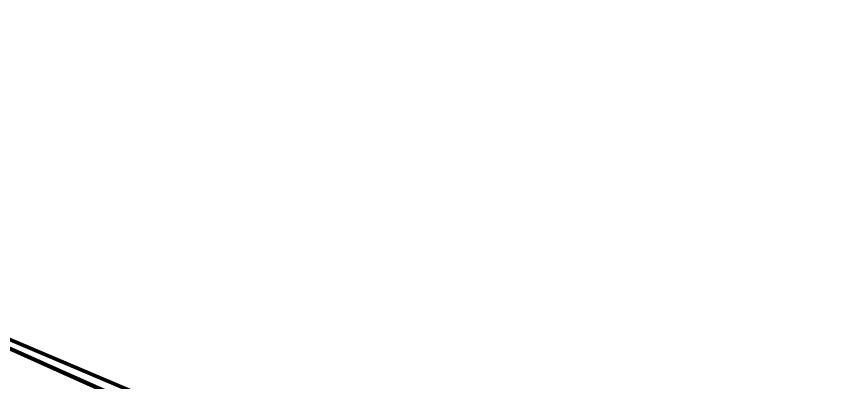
# Model space of a CAD drawing. Header units: metres. Extents: x 251686 to 255059, y 1627526 to 1631912.
# Drawn here: x 254382 to 255059, y 1628519 to 1628819 of the extents above; entities that cross this region are included whole.
import ezdxf

# ---------------------------------------------------------------- set-up
doc = ezdxf.new("R2010")
doc.units = ezdxf.units.M
doc.header["$MEASUREMENT"] = 0
doc.layers.add('Limites des CA Rufisque', color=5, linetype='Continuous', lineweight=53)
doc.layers.add('limites_communes_2025', color=7, linetype='Continuous', lineweight=0)
doc.layers.add('limites_sections', color=7, linetype='Continuous')

msp = doc.modelspace()

# ---------------------------------------------------------------- linework, layer by layer
at = {"layer": 'Limites des CA Rufisque', "color": 1, "linetype": 'Continuous', "lineweight": 70, "extrusion": (4.73613e-08, -2.66677e-08, 1), "elevation": -0.031309, "flags": 128}
msp.add_lwpolyline([(254254.3961, 1628625.9535), (254251.157067, 1628819.123021), (254244.95067, 1628605.357237), (254530.959501, 1628477.754889), (254381.885013, 1628242.498279), (254651.876115, 1628047.603031), (254702.8976, 1628149.646), (254714.8038, 1628163.1398), (254729.8851, 1628173.8554), (254741.937757, 1628179.527217), (254745.582431, 1628185.089638), (254773.63346, 1628185.313333), (254773.9383, 1628185.3648), (255059.3394, 1628190.3528), (254884.8597, 1628290.4389), (254820.169, 1628325.7609), (254650.3061, 1628426.1705), (254597.1248, 1628455.9362), (254528.9207, 1628489.0054), (254260.5899, 1628602.7607), (254249.1013, 1628608.8357), (254254.3961, 1628625.9535)], close=True, dxfattribs=at)
at = {"layer": 'limites_communes_2025', "color": 3, "lineweight": 80, "flags": 128}
for points in [[(254260.5899, 1628602.7607), (254528.9207, 1628489.0054), (254597.1248, 1628455.9362), (254650.3061, 1628426.1705), (254820.169, 1628325.7609), (254884.8597, 1628290.4389), (255059.3394, 1628190.3528), (254773.9383, 1628185.3648), (254743.3789, 1628180.2054), (254729.8851, 1628173.8554), (254714.8038, 1628163.1398), (254702.8976, 1628149.646), (254642.1756, 1628028.202), (254627.0943, 1628011.9301), (254587.0098, 1627982.9582), (254538.1941, 1627952.0019), (254300.4655, 1627793.2515)], [(254528.9207, 1628489.0054), (254260.5899, 1628602.7607)]]:
    msp.add_lwpolyline(points, dxfattribs=at)
at = {"layer": 'limites_sections', "color": 112, "linetype": 'Continuous', "lineweight": 40, "extrusion": (8.39025e-08, 1.87893e-07, 1), "elevation": 0.327317, "flags": 128}
msp.add_lwpolyline([(254262.032613, 1628116.192678), (254166.418264, 1628175.618587), (254127.468152, 1628196.627242), (254111.3613, 1628174.170812), (254032.48387, 1628219.152912), (253942.258351, 1628268.687297), (253897.943396, 1628292.248732), (253879.127588, 1628301.609786), (253837.103178, 1628319.100647), (253836.323408, 1628343.15576), (253766.757442, 1628373.202598), (253736.007323, 1628381.875383), (253797.545574, 1628539.699144), (253857.921088, 1628652.652234), (253891.317458, 1628762.517835), (253949.11819, 1628726.583729), (253998.556975, 1628699.307072), (254169.035754, 1628626.001151), (254244.313956, 1628604.775537), (254450.417171, 1628512.248797), (254530.322787, 1628477.173188), (254381.885013, 1628242.498279), (254262.032613, 1628116.192678)], close=True, dxfattribs=at)
at = {"layer": 'limites_sections', "color": 112, "linetype": 'Continuous', "lineweight": 40, "flags": 128}
msp.add_lwpolyline([(254252.604451, 1628732.803901), (254254.3961, 1628625.9535), (254249.1013, 1628608.8357), (254260.5899, 1628602.7607), (254528.9207, 1628489.0054), (254534.960348, 1628486.077038), (254530.322787, 1628477.173188), (254450.417171, 1628512.248797), (254244.313956, 1628604.775537), (254252.604451, 1628732.803901)], close=True, dxfattribs=at)

doc.saveas('drawing.dxf')
